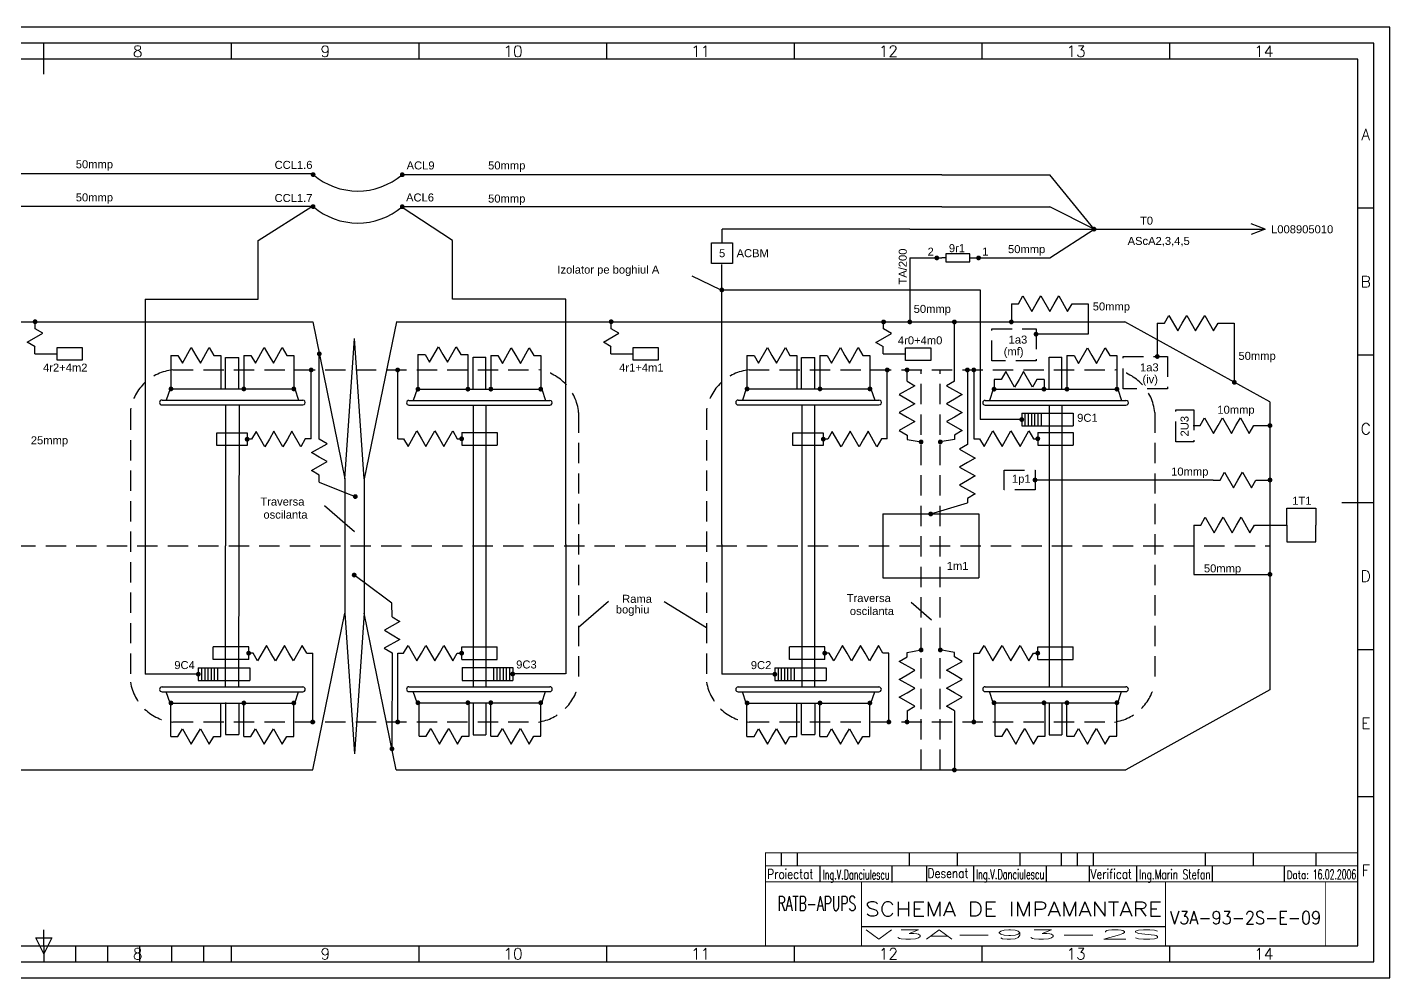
# Model space of a CAD drawing. Header units: millimetres. Extents: x 2491 to 3332, y 1731 to 2028.
# Drawn here: x 2906.6 to 3332.3, y 1730.8 to 2027.8 of the extents above; entities that cross this region are included whole.
import ezdxf
from ezdxf.enums import TextEntityAlignment as Align

# ---------------------------------------------------------------- set-up
doc = ezdxf.new("R2010")
doc.units = ezdxf.units.MM
doc.linetypes.add('DASHED2', pattern=[9.525, 6.35, -3.175])
doc.layers.add('INDICATOR', color=7, linetype='Continuous')
doc.styles.add('ISO', font='SIMPLEX.shx')
doc.styles.add('ROMANS', font='ROMANS.shx', dxfattribs={"width": 0.8})
doc.styles.get("Standard").update_dxf_attribs({"font": 'arial.ttf'})

# ---------------------------------------------------------------- blocks, each defined once
blk = doc.blocks.new('4a4')
at = {"color": 70}
for p, q in [((-420.52, 282.35), (-420.52, 292)), ((-361.88, 287), (-361.88, 292)), ((-303.24, 287), (-303.24, 292)), ((-244.6, 287), (-244.6, 292)), ((-185.96, 287), (-185.96, 292)), ((-127.32, 287), (-127.32, 292)), ((-68.68, 287), (-68.68, 292)), ((-5, 240.5), (-10, 240.5)), ((-5, 194.5), (-10, 194.5)), ((-15, 148.5), (-5, 148.5)), ((-5, 102.5), (-10, 102.5)), ((-5, 56.5), (-10, 56.5)), ((-420.5, 10), (-420.5, 15)), ((-420.5, 7.5), (-423, 12.5)), ((-423, 12.5), (-418, 12.5)), ((-418, 12.5), (-420.5, 7.5)), ((-420.5, 10), (-420.5, 5)), ((-410.5, 5), (-410.5, 10)), ((-400.5, 5), (-400.5, 10)), ((-390.5, 5), (-390.5, 10)), ((-380.5, 5), (-380.5, 10)), ((-370.5, 5), (-370.5, 10)), ((-361.88, 5), (-361.88, 10)), ((-361.88, 5), (-361.88, 10)), ((-303.24, 5), (-303.24, 10)), ((-244.6, 5), (-244.6, 10)), ((-185.96, 5), (-185.96, 10)), ((-127.32, 5), (-127.32, 10)), ((-68.68, 5), (-68.68, 10))]:
    blk.add_line(p, q, dxfattribs=at)
at = {"color": 240}
for points in [[(0, 0), (0, 297), (-841, 297), (-841, 0)], [(-5, 5), (-5, 292), (-836, 292), (-836, 5)]]:
    blk.add_lwpolyline(points, close=True, dxfattribs=at)
at = {"color": 70}
blk.add_lwpolyline([(-831, 287), (-831, 10), (-10, 10), (-10, 287)], close=True, dxfattribs=at)
at = {"color": 50, "style": 'ISO'}
for s, p in [('8', (-391.2, 289.48)), ('9', (-332.56, 289.48)), ('10', (-273.92, 289.48)), ('11', (-215.28, 289.48)), ('12', (-156.64, 289.48)), ('13', (-98, 289.48)), ('14', (-39.36, 289.48)), ('A', (-7.5, 263.5)), ('B', (-7.5, 217.5)), ('C', (-7.5, 171.5)), ('D', (-7.5, 125.5)), ('E', (-7.5, 79.5)), ('F', (-7.5, 33.5)), ('8', (-391.2, 7.48)), ('9', (-332.56, 7.48)), ('10', (-273.92, 7.48)), ('11', (-215.28, 7.48)), ('12', (-156.64, 7.48)), ('13', (-98, 7.48)), ('14', (-39.36, 7.48))]:
    blk.add_text(s, height=3.5, dxfattribs=at).set_placement(p, align=Align.MIDDLE)
blk = doc.blocks.new('indic-el')
at = {"layer": 'INDICATOR', "color": 1}
for p, q in [((-180, 25), (-180, 29)), ((-175, 25), (-175, 29)), ((-140, 25), (-140, 29)), ((-125, 25), (-125, 29)), ((-105.5, 25), (-105.5, 29)), ((-87.5, 25), (-87.5, 29)), ((-82.5, 25), (-82.5, 29)), ((-47.5, 25), (-47.5, 29)), ((-32.5, 25), (-32.5, 29)), ((-13, 25), (-13, 29)), ((-167.9, 20), (-167.9, 25)), ((-145.42, 19.8), (-145.42, 24.8)), ((-134.65, 20.08), (-134.65, 25.08)), ((-119.93, 20), (-119.93, 25)), ((-97.19, 20), (-97.19, 25)), ((-83.77, 20), (-83.77, 25)), ((-69.03, 20), (-69.03, 25)), ((-45.33, 20), (-45.33, 25)), ((-22.83, 20), (-22.83, 25)), ((-155, 6), (-60, 6))]:
    blk.add_line(p, q, dxfattribs=at)
at = {"layer": 'INDICATOR'}
blk.add_line((-92.5, 25), (-92.5, 29), dxfattribs=at)
at = {"layer": 'INDICATOR', "const_width": 0.3, "flags": 128}
for points in [[(0, 29), (-185, 29), (-185, 0)], [(0, 25), (-185, 25)], [(0, 20), (-185, 20)], [(-155, 0), (-155, 20)], [(-60, 0), (-60, 20)], [(-10, 0), (-10, 20)]]:
    blk.add_lwpolyline(points, dxfattribs=at)
at = {"layer": 'INDICATOR', "color": 1, "style": 'ROMANS', "width": 0.8}
for s, height, p in [('Proiectat', 3, (-184.48, 20.88)), ('Desenat', 3, (-134.37, 21.17)), ('Verificat', 3, (-83.49, 20.88)), ('Data:', 2.5, (-22.15, 20.88))]:
    blk.add_text(s, height=height, dxfattribs=at).set_placement(p)
at = {"layer": 'INDICATOR', "style": 'ROMANS', "width": 0.570908}
blk.add_text('RATB-APUPS', height=4.5, dxfattribs=at).set_placement((-181.28, 10.96), (-156.69, 10.96), align=Align.FIT)
at = {"layer": 'INDICATOR', "color": 1, "style": 'ROMANS'}
for tag, height, width, p, p2 in [('PROIECTAT', 3, 0.908325, (-167.12, 20.74), (-146.23, 20.74)), ('DESENAT', 3, 1.116423, (-119.25, 20.84), (-97.88, 20.84)), ('VERIFICAT', 3, 1.074468, (-68.34, 20.8), (-45.93, 20.8)), ('DATA', 3, 1.321041, (-14.04, 20.81), (-0.45, 20.81)), ('NUME_DESEN', 4.5, 2.080219, (-153.9, 9.22), (-61.18, 9.22)), ('NUMAR', 4, 2.383056, (-58.61, 6.76), (-11.4, 6.76)), ('ANS', 3, 11.421134, (-154.04, 2.01), (-61.04, 2.01))]:
    blk.add_attdef(tag, text='', height=height, dxfattribs=dict(at, width=width)).set_placement(p, p2, align=Align.FIT)

msp = doc.modelspace()

# ---------------------------------------------------------------- linework, layer by layer
at = {"color": 1}
for p, q in [((2995.6, 1982.07), (2839.61, 1982.11)), ((3192.29, 1981.77), (3023.72, 1981.77)), ((3192.29, 1981.77), (3226.04, 1981.77)), ((3239.87, 1964.77), (3226.04, 1981.77)), ((2995.88, 1971.84), (2839.89, 1971.87)), ((2978.71, 1961.22), (2995.48, 1971.81)), ((3039.44, 1961.22), (3023.35, 1971.77)), ((3192.29, 1971.77), (3023.72, 1971.77)), ((3192.29, 1971.77), (3226.04, 1971.77)), ((3239.87, 1964.77), (3226.04, 1971.77)), ((3182.29, 1964.77), (3123.65, 1964.77)), ((3123.65, 1960.48), (3123.65, 1964.77)), ((3182.29, 1964.77), (3192.29, 1964.77)), ((3192.29, 1964.77), (3293.34, 1964.77)), ((3226.04, 1955.77), (3239.87, 1964.77)), ((3293.34, 1964.77), (3288.97, 1966.41)), ((3293.34, 1964.77), (3288.97, 1963.13)), ((2978.71, 1942.92), (2978.71, 1961.22)), ((3039.44, 1942.92), (3039.44, 1961.22)), ((3182.29, 1955.77), (3182.29, 1935.77)), ((3182.29, 1955.77), (3192.29, 1955.77)), ((3193.54, 1955.77), (3192.29, 1955.77)), ((3201.04, 1955.77), (3226.04, 1955.77)), ((3123.2, 1945.77), (3114.28, 1950.02)), ((3123.58, 1866.2), (3123.58, 1953.72)), ((3123.58, 1945.77), (3204.29, 1945.77)), ((3204.29, 1945.77), (3204.29, 1905.27)), ((2943.44, 1942.92), (2943.44, 1865.77)), ((2943.44, 1942.92), (2978.71, 1942.92)), ((3074.79, 1942.92), (3039.44, 1942.92)), ((3074.79, 1866.27), (3074.79, 1942.92)), ((3214.03, 1941.47), (3214.03, 1935.77)), ((3214.03, 1941.47), (3216.23, 1941.47)), ((3216.23, 1941.47), (3217.65, 1943.9)), ((3217.65, 1943.9), (3220.41, 1939.04)), ((3220.41, 1939.04), (3221.83, 1941.47)), ((3221.83, 1941.47), (3223.25, 1943.9)), ((3223.25, 1943.9), (3226.01, 1939.04)), ((3226.01, 1939.04), (3227.43, 1941.47)), ((3227.43, 1941.47), (3228.85, 1943.9)), ((3228.85, 1943.9), (3231.61, 1939.04)), ((3231.61, 1939.04), (3233.03, 1941.47)), ((3233.03, 1941.47), (3238.07, 1941.47)), ((3238.07, 1941.47), (3238.06, 1931.94)), ((3261.83, 1935.4), (3263.25, 1937.83)), ((3263.25, 1937.83), (3266.01, 1932.97)), ((3267.43, 1935.4), (3268.85, 1937.83)), ((3268.85, 1937.83), (3271.61, 1932.97)), ((3273.03, 1935.4), (3274.45, 1937.83)), ((3274.45, 1937.83), (3277.21, 1932.97)), ((2839.9, 1935.77), (2995.75, 1935.77)), ((2909, 1933.64), (2909, 1935.84)), ((2911.44, 1932.22), (2909, 1933.64)), ((2995.75, 1935.77), (3005.83, 1886.77)), ((3021.9, 1935.77), (3011.83, 1886.77)), ((3021.79, 1935.77), (3249.52, 1935.77)), ((3089, 1933.64), (3089, 1935.84)), ((3091.44, 1932.22), (3089, 1933.64)), ((3174.11, 1933.57), (3174.11, 1935.77)), ((3176.55, 1932.15), (3174.11, 1933.57)), ((3196.22, 1917.24), (3196.22, 1935.77)), ((3294.83, 1910.77), (3249.52, 1935.77)), ((3259.63, 1935.4), (3259.6, 1924.85)), ((3259.63, 1935.4), (3261.83, 1935.4)), ((3266.01, 1932.97), (3267.43, 1935.4)), ((3271.61, 1932.97), (3273.03, 1935.4)), ((3277.21, 1932.97), (3278.63, 1935.4)), ((3278.63, 1935.4), (3283.67, 1935.4)), ((3283.67, 1935.4), (3283.69, 1916.91)), ((2906.57, 1929.46), (2911.44, 1932.22)), ((2909, 1928.04), (2906.57, 1929.46)), ((3005.83, 1886.77), (3008.83, 1930.55)), ((3011.83, 1886.77), (3008.83, 1930.55)), ((3086.57, 1929.46), (3091.44, 1932.22)), ((3089, 1928.04), (3086.57, 1929.46)), ((3171.68, 1929.39), (3176.55, 1932.15)), ((3174.11, 1927.97), (3171.68, 1929.39)), ((3238.06, 1931.94), (3221.73, 1931.94)), ((2908.88, 1925.84), (2908.88, 1928.04)), ((2908.88, 1925.84), (2915.88, 1925.84)), ((2951.43, 1925.3), (2951.43, 1914.84)), ((2951.43, 1925.3), (2953.63, 1925.3)), ((2953.63, 1925.3), (2955.05, 1922.87)), ((2955.05, 1922.87), (2957.81, 1927.73)), ((2957.81, 1927.73), (2959.23, 1925.3)), ((2959.23, 1925.3), (2960.65, 1922.87)), ((2960.65, 1922.87), (2963.41, 1927.73)), ((2963.41, 1927.73), (2964.83, 1925.3)), ((2964.83, 1925.3), (2967.03, 1925.3)), ((2967.03, 1925.3), (2967.03, 1914.84)), ((2968.5, 1914.7), (2968.49, 1924.7)), ((2968.49, 1924.7), (2972.62, 1924.7)), ((2972.64, 1914.84), (2972.62, 1924.7)), ((2974.23, 1925.3), (2974.23, 1914.84)), ((2974.23, 1925.3), (2976.43, 1925.3)), ((2976.43, 1925.3), (2977.85, 1922.87)), ((2977.85, 1922.87), (2980.61, 1927.73)), ((2980.61, 1927.73), (2982.03, 1925.3)), ((2982.03, 1925.3), (2983.45, 1922.87)), ((2983.45, 1922.87), (2986.21, 1927.73)), ((2986.21, 1927.73), (2987.63, 1925.3)), ((2987.63, 1925.3), (2989.83, 1925.3)), ((2989.83, 1925.3), (2989.83, 1914.84)), ((2997.8, 1899.13), (2997.8, 1925.8)), ((3028.63, 1925.6), (3028.63, 1915.14)), ((3028.63, 1925.6), (3030.83, 1925.6)), ((3030.83, 1925.6), (3032.25, 1923.17)), ((3032.25, 1923.17), (3035.01, 1928.04)), ((3035.01, 1928.04), (3036.43, 1925.6)), ((3036.43, 1925.6), (3037.85, 1923.17)), ((3037.85, 1923.17), (3040.61, 1928.04)), ((3040.61, 1928.04), (3042.03, 1925.6)), ((3042.03, 1925.6), (3044.23, 1925.6)), ((3044.23, 1925.6), (3044.23, 1915.14)), ((3045.83, 1914.77), (3045.83, 1924.77)), ((3045.83, 1924.77), (3049.83, 1924.77)), ((3049.83, 1914.77), (3049.83, 1924.77)), ((3051.4, 1925.23), (3051.4, 1914.77)), ((3051.4, 1925.23), (3053.6, 1925.23)), ((3053.6, 1925.23), (3055.02, 1922.8)), ((3055.02, 1922.8), (3057.78, 1927.66)), ((3057.78, 1927.66), (3059.2, 1925.23)), ((3059.2, 1925.23), (3060.62, 1922.8)), ((3060.62, 1922.8), (3063.38, 1927.66)), ((3063.38, 1927.66), (3064.8, 1925.23)), ((3064.8, 1925.23), (3067, 1925.23)), ((3067, 1925.23), (3067, 1914.77)), ((3088.88, 1925.84), (3088.88, 1928.04)), ((3088.88, 1925.84), (3095.88, 1925.84)), ((3131.43, 1925.3), (3131.43, 1914.84)), ((3131.43, 1925.3), (3133.63, 1925.3)), ((3133.63, 1925.3), (3135.05, 1922.87)), ((3135.05, 1922.87), (3137.81, 1927.73)), ((3137.81, 1927.73), (3139.23, 1925.3)), ((3139.23, 1925.3), (3140.65, 1922.87)), ((3140.65, 1922.87), (3143.41, 1927.73)), ((3143.41, 1927.73), (3144.83, 1925.3)), ((3144.83, 1925.3), (3147.03, 1925.3)), ((3147.03, 1925.3), (3147.03, 1914.84)), ((3148.5, 1914.7), (3148.49, 1924.7)), ((3148.49, 1924.7), (3152.62, 1924.7)), ((3152.64, 1914.84), (3152.62, 1924.7)), ((3154.23, 1925.3), (3154.23, 1914.84)), ((3154.23, 1925.3), (3156.43, 1925.3)), ((3156.43, 1925.3), (3157.85, 1922.87)), ((3157.85, 1922.87), (3160.61, 1927.73)), ((3160.61, 1927.73), (3162.03, 1925.3)), ((3162.03, 1925.3), (3163.45, 1922.87)), ((3163.45, 1922.87), (3166.21, 1927.73)), ((3166.21, 1927.73), (3167.63, 1925.3)), ((3167.63, 1925.3), (3169.83, 1925.3)), ((3169.83, 1925.3), (3169.83, 1914.84)), ((3173.99, 1925.77), (3173.99, 1927.97)), ((3173.99, 1925.77), (3180.99, 1925.77)), ((3225.83, 1914.77), (3225.83, 1924.77)), ((3225.83, 1924.77), (3229.83, 1924.77)), ((3229.83, 1914.77), (3229.83, 1924.77)), ((3231.4, 1925.23), (3231.4, 1914.77)), ((3231.4, 1925.23), (3233.6, 1925.23)), ((3233.6, 1925.23), (3235.02, 1922.8)), ((3235.02, 1922.8), (3237.78, 1927.66)), ((3237.78, 1927.66), (3239.2, 1925.23)), ((3239.2, 1925.23), (3240.62, 1922.8)), ((3240.62, 1922.8), (3243.38, 1927.66)), ((3243.38, 1927.66), (3244.8, 1925.23)), ((3244.8, 1925.23), (3247, 1925.23)), ((3247, 1925.23), (3247, 1914.77)), ((2995.26, 1899.21), (2995.26, 1920.77)), ((3022.29, 1899.27), (3022.29, 1920.77)), ((3175.26, 1899.21), (3175.26, 1920.77)), ((3181.43, 1917.24), (3181.43, 1920.77)), ((3200.29, 1920.77), (3200.29, 1899.27)), ((3202.29, 1920.77), (3202.29, 1899.27)), ((3212.25, 1920.25), (3210.83, 1917.82)), ((3215.01, 1915.38), (3212.25, 1920.25)), ((3217.85, 1920.25), (3216.43, 1917.82)), ((3220.61, 1915.38), (3217.85, 1920.25)), ((3183.86, 1915.82), (3178.99, 1913.06)), ((3181.43, 1917.24), (3183.86, 1915.82)), ((3196.22, 1917.24), (3193.79, 1915.82)), ((3193.79, 1915.82), (3198.66, 1913.06)), ((3210.83, 1917.82), (3208.63, 1917.82)), ((3208.63, 1917.82), (3208.63, 1914.77)), ((3216.43, 1917.82), (3215.01, 1915.38)), ((3222.03, 1917.82), (3220.61, 1915.38)), ((3224.23, 1917.82), (3222.03, 1917.82)), ((3224.23, 1917.82), (3224.23, 1914.77)), ((2951.16, 1914.84), (2950, 1911.34)), ((2951.16, 1914.84), (2990.16, 1914.84)), ((2990.16, 1914.84), (2991.33, 1911.34)), ((3028.33, 1914.77), (3027.16, 1911.27)), ((3028.33, 1914.77), (3067.33, 1914.77)), ((3067.33, 1914.77), (3068.49, 1911.27)), ((3131.16, 1914.84), (3130, 1911.34)), ((3131.16, 1914.84), (3170.16, 1914.84)), ((3170.16, 1914.84), (3171.33, 1911.34)), ((3178.99, 1913.06), (3181.43, 1911.64)), ((3181.43, 1911.64), (3183.86, 1910.22)), ((3196.22, 1911.64), (3193.79, 1910.22)), ((3198.66, 1913.06), (3196.22, 1911.64)), ((3208.33, 1914.77), (3207.16, 1911.27)), ((3208.33, 1914.77), (3247.33, 1914.77)), ((3247.33, 1914.77), (3248.49, 1911.27)), ((2948.66, 1911.34), (2992.66, 1911.34)), ((2948.66, 1909.84), (2992.66, 1909.84)), ((2968.52, 1909.83), (2968.45, 1865.77)), ((2972.73, 1909.84), (2972.57, 1821.7)), ((3025.83, 1911.27), (3069.83, 1911.27)), ((3025.83, 1909.77), (3069.83, 1909.77)), ((3045.83, 1909.77), (3045.83, 1821.77)), ((3049.83, 1909.77), (3049.83, 1821.77)), ((3128.66, 1911.34), (3172.66, 1911.34)), ((3128.66, 1909.84), (3172.66, 1909.84)), ((3148.66, 1821.7), (3148.66, 1909.84)), ((3152.66, 1821.7), (3152.66, 1909.84)), ((3183.86, 1910.22), (3178.99, 1907.46)), ((3178.99, 1907.46), (3181.43, 1906.04)), ((3193.79, 1910.22), (3198.66, 1907.46)), ((3198.66, 1907.46), (3196.22, 1906.04)), ((3205.83, 1911.27), (3249.83, 1911.27)), ((3205.83, 1909.77), (3249.83, 1909.77)), ((3217.29, 1907.27), (3233.36, 1907.27)), ((3217.29, 1907.27), (3217.29, 1903.27)), ((3218.29, 1907.27), (3218.29, 1903.27)), ((3219.29, 1907.27), (3219.29, 1903.27)), ((3220.29, 1907.27), (3220.29, 1903.27)), ((3221.29, 1907.27), (3221.29, 1903.27)), ((3222.29, 1907.27), (3222.29, 1903.27)), ((3223.29, 1907.27), (3223.29, 1903.27)), ((3225.83, 1909.77), (3225.83, 1821.77)), ((3229.83, 1909.77), (3229.83, 1821.77)), ((3233.36, 1907.27), (3233.36, 1903.27)), ((3294.83, 1910.77), (3294.83, 1820.77)), ((3183.86, 1904.62), (3178.99, 1901.86)), ((3181.43, 1906.04), (3183.86, 1904.62)), ((3196.22, 1906.04), (3193.79, 1904.62)), ((3193.79, 1904.62), (3198.66, 1901.86)), ((3217.29, 1905.27), (3204.29, 1905.27)), ((3217.29, 1903.27), (3233.36, 1903.27)), ((3270.79, 1903.38), (3272.99, 1903.38)), ((3272.99, 1903.38), (3274.41, 1905.81)), ((3274.41, 1905.81), (3277.17, 1900.94)), ((3277.17, 1900.94), (3278.59, 1903.38)), ((3278.59, 1903.38), (3280.01, 1905.81)), ((3280.01, 1905.81), (3282.77, 1900.94)), ((3282.77, 1900.94), (3284.19, 1903.38)), ((3284.19, 1903.38), (3285.61, 1905.81)), ((3285.61, 1905.81), (3288.37, 1900.94)), ((3288.37, 1900.94), (3289.79, 1903.38)), ((3289.79, 1903.38), (3294.83, 1903.38)), ((2965.79, 1901.13), (2975.25, 1901.12)), ((2965.79, 1897.12), (2965.79, 1901.13)), ((2975.25, 1901.12), (2975.27, 1897.12)), ((2976.64, 1899.13), (2975.26, 1899.12)), ((2978.05, 1901.57), (2976.64, 1899.13)), ((2980.83, 1896.72), (2978.05, 1901.57)), ((2982.24, 1899.15), (2980.83, 1896.72)), ((2983.65, 1901.6), (2982.24, 1899.15)), ((2986.43, 1896.74), (2983.65, 1901.6)), ((2987.84, 1899.18), (2986.43, 1896.74)), ((2989.25, 1901.62), (2987.84, 1899.18)), ((2992.03, 1896.77), (2989.25, 1901.62)), ((2993.44, 1899.2), (2992.03, 1896.77)), ((2995.26, 1899.21), (2993.44, 1899.2)), ((3000.24, 1897.71), (2997.8, 1899.13)), ((3022.29, 1899.27), (3024.11, 1899.27)), ((3024.11, 1899.27), (3025.53, 1896.84)), ((3025.53, 1896.84), (3028.29, 1901.7)), ((3028.29, 1901.7), (3029.71, 1899.27)), ((3029.71, 1899.27), (3031.13, 1896.84)), ((3031.13, 1896.84), (3033.89, 1901.7)), ((3033.89, 1901.7), (3035.31, 1899.27)), ((3035.31, 1899.27), (3036.73, 1896.84)), ((3036.73, 1896.84), (3039.49, 1901.7)), ((3039.49, 1901.7), (3040.91, 1899.27)), ((3040.91, 1899.27), (3042.29, 1899.27)), ((3042.29, 1901.27), (3053.36, 1901.27)), ((3042.29, 1901.27), (3042.29, 1897.27)), ((3053.36, 1901.27), (3053.36, 1897.27)), ((3145.79, 1901.13), (3155.25, 1901.12)), ((3145.79, 1897.12), (3145.79, 1901.13)), ((3155.25, 1901.12), (3155.27, 1897.12)), ((3156.64, 1899.13), (3155.26, 1899.12)), ((3158.05, 1901.57), (3156.64, 1899.13)), ((3160.83, 1896.72), (3158.05, 1901.57)), ((3162.24, 1899.15), (3160.83, 1896.72)), ((3163.65, 1901.6), (3162.24, 1899.15)), ((3166.43, 1896.74), (3163.65, 1901.6)), ((3167.84, 1899.18), (3166.43, 1896.74)), ((3169.25, 1901.62), (3167.84, 1899.18)), ((3172.03, 1896.77), (3169.25, 1901.62)), ((3173.44, 1899.2), (3172.03, 1896.77)), ((3175.26, 1899.21), (3173.44, 1899.2)), ((3178.99, 1901.86), (3181.43, 1900.44)), ((3181.43, 1900.44), (3181.43, 1899.07)), ((3181.43, 1899.07), (3185.83, 1898.27)), ((3196.22, 1899.07), (3191.83, 1898.27)), ((3198.66, 1901.86), (3196.22, 1900.44)), ((3196.22, 1900.44), (3196.22, 1899.07)), ((3200.3, 1899.25), (3200.3, 1897.43)), ((3202.29, 1899.27), (3204.11, 1899.27)), ((3204.11, 1899.27), (3205.53, 1896.84)), ((3205.53, 1896.84), (3208.29, 1901.7)), ((3208.29, 1901.7), (3209.71, 1899.27)), ((3209.71, 1899.27), (3211.13, 1896.84)), ((3211.13, 1896.84), (3213.89, 1901.7)), ((3213.89, 1901.7), (3215.31, 1899.27)), ((3215.31, 1899.27), (3216.73, 1896.84)), ((3216.73, 1896.84), (3219.49, 1901.7)), ((3219.49, 1901.7), (3220.91, 1899.27)), ((3220.91, 1899.27), (3222.29, 1899.27)), ((3222.29, 1901.27), (3233.36, 1901.27)), ((3222.29, 1901.27), (3222.29, 1897.27)), ((3233.36, 1901.27), (3233.36, 1897.27)), ((2975.27, 1897.12), (2965.79, 1897.12)), ((2995.37, 1894.95), (3000.24, 1897.71)), ((2997.8, 1893.53), (2995.37, 1894.95)), ((3042.29, 1897.27), (3053.36, 1897.27)), ((3155.27, 1897.12), (3145.79, 1897.12)), ((3200.3, 1897.43), (3197.87, 1896.01)), ((3197.87, 1896.01), (3202.74, 1893.25)), ((3222.29, 1897.27), (3233.36, 1897.27)), ((2995.37, 1889.35), (3000.24, 1892.11)), ((3000.24, 1892.11), (2997.8, 1893.53)), ((3200.3, 1891.83), (3197.87, 1890.41)), ((3197.87, 1890.41), (3202.74, 1887.65)), ((3202.74, 1893.25), (3200.3, 1891.83)), ((2997.8, 1887.93), (2995.37, 1889.35)), ((2997.8, 1885.73), (2997.8, 1887.93)), ((3005.83, 1886.77), (3005.83, 1844.77)), ((3011.83, 1886.77), (3011.83, 1844.77)), ((3200.3, 1886.23), (3197.87, 1884.81)), ((3202.74, 1887.65), (3200.3, 1886.23)), ((3244.22, 1886.38), (3221.42, 1886.38)), ((3277.03, 1886.38), (3244.22, 1886.38)), ((3277.03, 1886.38), (3279.23, 1886.38)), ((3279.23, 1886.38), (3280.65, 1888.81)), ((3280.65, 1888.81), (3283.41, 1883.94)), ((3283.41, 1883.94), (3284.83, 1886.38)), ((3284.83, 1886.38), (3286.25, 1888.81)), ((3286.25, 1888.81), (3289.01, 1883.94)), ((3289.01, 1883.94), (3290.43, 1886.38)), ((3290.43, 1886.38), (3292.63, 1886.38)), ((3292.63, 1886.38), (3294.83, 1886.38)), ((2997.8, 1885.73), (3005.83, 1882.5)), ((3005.83, 1882.5), (3009.06, 1881.2)), ((3197.87, 1884.81), (3202.74, 1882.05)), ((3202.74, 1882.05), (3200.3, 1880.63)), ((2999.47, 1878.39), (3005.83, 1872.84)), ((3188.83, 1875.77), (3200.3, 1879.25)), ((3200.3, 1880.63), (3200.3, 1879.25)), ((3300.07, 1877.57), (3309.19, 1877.57)), ((3300.07, 1872.31), (3300.07, 1877.57)), ((3309.19, 1877.57), (3309.19, 1872.31)), ((3173.83, 1875.77), (3173.83, 1855.77)), ((3173.83, 1875.77), (3203.83, 1875.77)), ((3203.83, 1875.77), (3203.83, 1855.77)), ((3273.19, 1872.31), (3274.61, 1874.74)), ((3274.61, 1874.74), (3277.37, 1869.88)), ((3278.79, 1872.31), (3280.21, 1874.74)), ((3280.21, 1874.74), (3282.97, 1869.88)), ((3284.39, 1872.31), (3285.81, 1874.74)), ((3285.81, 1874.74), (3288.57, 1869.88)), ((3005.83, 1872.84), (3008.77, 1870.26)), ((3270.99, 1872.31), (3270.99, 1856.9)), ((3270.99, 1872.31), (3273.19, 1872.31)), ((3277.37, 1869.88), (3278.79, 1872.31)), ((3282.97, 1869.88), (3284.39, 1872.31)), ((3288.57, 1869.88), (3289.99, 1872.31)), ((3289.99, 1872.31), (3300.07, 1872.31)), ((3290.94, 1872.31), (3290.94, 1872.31)), ((3300.07, 1872.31), (3300.07, 1867.06)), ((3309.19, 1867.06), (3309.19, 1872.31)), ((2943.44, 1866.21), (2943.44, 1825.71)), ((2968.52, 1821.71), (2968.45, 1865.77)), ((3074.79, 1866.27), (3074.79, 1825.77)), ((3123.58, 1866.2), (3123.58, 1825.7)), ((3300.07, 1867.06), (3309.19, 1867.06)), ((3011.83, 1854.32), (3008.71, 1856.66)), ((3270.99, 1856.9), (3294.83, 1856.9)), ((3020.43, 1847.86), (3011.83, 1854.32)), ((3173.83, 1855.77), (3203.83, 1855.77)), ((3020.57, 1843.59), (3020.43, 1847.86)), ((3088.15, 1848.41), (3078.83, 1840.32)), ((3105.57, 1848.41), (3118.83, 1840.32)), ((3182.69, 1848.25), (3189.04, 1842.7)), ((2995.8, 1795.77), (3005.83, 1844.77)), ((3005.83, 1844.77), (3008.83, 1800.77)), ((3011.83, 1844.77), (3008.83, 1800.77)), ((3021.85, 1795.77), (3011.83, 1844.77)), ((3020.57, 1843.59), (3023, 1842.17)), ((3023, 1842.17), (3018.13, 1839.41)), ((3018.13, 1839.41), (3020.56, 1837.99)), ((3022.99, 1836.57), (3018.12, 1833.81)), ((3020.56, 1837.99), (3022.99, 1836.57)), ((2975.74, 1834.27), (2964.66, 1834.27)), ((2964.66, 1830.27), (2964.66, 1834.27)), ((2975.74, 1830.27), (2975.74, 1834.27)), ((2977.11, 1832.27), (2975.74, 1832.27)), ((2978.53, 1829.83), (2977.11, 1832.27)), ((2981.29, 1834.7), (2978.53, 1829.83)), ((2982.71, 1832.27), (2981.29, 1834.7)), ((2984.13, 1829.83), (2982.71, 1832.27)), ((2986.89, 1834.7), (2984.13, 1829.83)), ((2988.31, 1832.27), (2986.89, 1834.7)), ((2989.73, 1829.83), (2988.31, 1832.27)), ((2992.49, 1834.7), (2989.73, 1829.83)), ((2993.91, 1832.27), (2992.49, 1834.7)), ((2993.91, 1832.27), (2995.74, 1832.27)), ((2995.74, 1810.77), (2995.74, 1832.27)), ((3018.12, 1833.81), (3020.55, 1832.39)), ((3020.55, 1832.39), (3020.5, 1802.36)), ((3022.29, 1810.77), (3022.29, 1832.27)), ((3022.29, 1832.27), (3024.11, 1832.27)), ((3024.11, 1832.27), (3025.53, 1834.7)), ((3025.53, 1834.7), (3028.29, 1829.83)), ((3028.29, 1829.83), (3029.71, 1832.27)), ((3029.71, 1832.27), (3031.13, 1834.7)), ((3031.13, 1834.7), (3033.89, 1829.83)), ((3033.89, 1829.83), (3035.31, 1832.27)), ((3035.31, 1832.27), (3036.73, 1834.7)), ((3036.73, 1834.7), (3039.49, 1829.83)), ((3039.49, 1829.83), (3040.91, 1832.27)), ((3040.91, 1832.27), (3042.29, 1832.27)), ((3042.29, 1834.27), (3053.36, 1834.27)), ((3042.29, 1830.27), (3042.29, 1834.27)), ((3053.36, 1830.27), (3053.36, 1834.27)), ((3155.74, 1834.27), (3144.66, 1834.27)), ((3144.66, 1830.27), (3144.66, 1834.27)), ((3155.74, 1830.27), (3155.74, 1834.27)), ((3157.11, 1832.27), (3155.74, 1832.27)), ((3158.53, 1829.83), (3157.11, 1832.27)), ((3161.29, 1834.7), (3158.53, 1829.83)), ((3162.71, 1832.27), (3161.29, 1834.7)), ((3164.13, 1829.83), (3162.71, 1832.27)), ((3166.89, 1834.7), (3164.13, 1829.83)), ((3168.31, 1832.27), (3166.89, 1834.7)), ((3169.73, 1829.83), (3168.31, 1832.27)), ((3172.49, 1834.7), (3169.73, 1829.83)), ((3173.91, 1832.27), (3172.49, 1834.7)), ((3175.74, 1832.27), (3173.91, 1832.27)), ((3175.74, 1810.77), (3175.74, 1832.27)), ((3178.99, 1829.68), (3181.43, 1831.09)), ((3181.43, 1832.47), (3185.83, 1833.27)), ((3181.43, 1831.09), (3181.43, 1832.47)), ((3196.22, 1832.47), (3191.83, 1833.27)), ((3196.22, 1831.09), (3196.22, 1832.47)), ((3198.66, 1829.68), (3196.22, 1831.09)), ((3202.29, 1810.77), (3202.29, 1832.27)), ((3202.29, 1832.27), (3204.11, 1832.27)), ((3204.11, 1832.27), (3205.53, 1834.7)), ((3205.53, 1834.7), (3208.29, 1829.83)), ((3208.29, 1829.83), (3209.71, 1832.27)), ((3209.71, 1832.27), (3211.13, 1834.7)), ((3211.13, 1834.7), (3213.89, 1829.83)), ((3213.89, 1829.83), (3215.31, 1832.27)), ((3215.31, 1832.27), (3216.73, 1834.7)), ((3216.73, 1834.7), (3219.49, 1829.83)), ((3219.49, 1829.83), (3220.91, 1832.27)), ((3220.91, 1832.27), (3222.29, 1832.27)), ((3222.29, 1834.27), (3233.36, 1834.27)), ((3222.29, 1830.27), (3222.29, 1834.27)), ((3233.36, 1830.27), (3233.36, 1834.27)), ((2959.99, 1827.71), (2976.06, 1827.71)), ((2959.99, 1827.71), (2959.99, 1823.71)), ((2960.99, 1827.71), (2960.99, 1823.71)), ((2961.99, 1827.71), (2961.99, 1823.71)), ((2962.99, 1827.71), (2962.99, 1823.71)), ((2963.99, 1827.71), (2963.99, 1823.71)), ((2975.74, 1830.27), (2964.66, 1830.27)), ((2964.99, 1827.71), (2964.99, 1823.71)), ((2965.99, 1827.71), (2965.99, 1823.71)), ((2976.06, 1827.71), (2976.06, 1823.71)), ((3042.29, 1830.27), (3053.36, 1830.27)), ((3042.45, 1827.79), (3042.44, 1823.77)), ((3042.45, 1827.77), (3058.23, 1827.77)), ((3052.23, 1827.77), (3052.23, 1823.77)), ((3053.23, 1827.77), (3053.23, 1823.77)), ((3054.23, 1827.77), (3054.23, 1823.77)), ((3055.23, 1827.77), (3055.23, 1823.77)), ((3056.23, 1827.77), (3056.23, 1823.77)), ((3057.23, 1827.77), (3057.23, 1823.77)), ((3058.23, 1827.77), (3058.23, 1823.77)), ((3140.13, 1827.7), (3156.2, 1827.7)), ((3140.13, 1827.7), (3140.13, 1823.7)), ((3141.13, 1827.7), (3141.13, 1823.7)), ((3142.13, 1827.7), (3142.13, 1823.7)), ((3143.13, 1827.7), (3143.13, 1823.7)), ((3144.13, 1827.7), (3144.13, 1823.7)), ((3155.74, 1830.27), (3144.66, 1830.27)), ((3145.13, 1827.7), (3145.13, 1823.7)), ((3146.13, 1827.7), (3146.13, 1823.7)), ((3156.2, 1827.7), (3156.2, 1823.7)), ((3183.86, 1826.92), (3178.99, 1829.68)), ((3181.43, 1825.49), (3183.86, 1826.92)), ((3193.79, 1826.92), (3198.66, 1829.68)), ((3196.22, 1825.49), (3193.79, 1826.92)), ((3222.29, 1830.27), (3233.36, 1830.27)), ((2959.99, 1825.71), (2943.44, 1825.71)), ((2959.99, 1823.71), (2976.06, 1823.71)), ((3042.44, 1823.77), (3058.23, 1823.77)), ((3074.77, 1825.77), (3058.23, 1825.77)), ((3140.13, 1825.7), (3123.58, 1825.7)), ((3140.13, 1823.7), (3156.2, 1823.7)), ((3178.99, 1824.08), (3181.43, 1825.49)), ((3183.86, 1821.32), (3178.99, 1824.08)), ((3193.79, 1821.32), (3198.66, 1824.08)), ((3198.66, 1824.08), (3196.22, 1825.49)), ((2948.66, 1821.7), (2992.66, 1821.7)), ((2948.66, 1820.2), (2992.66, 1820.2)), ((2951.16, 1816.7), (2950, 1820.2)), ((2990.16, 1816.7), (2991.33, 1820.2)), ((3025.83, 1821.77), (3069.83, 1821.77)), ((3025.83, 1820.27), (3069.83, 1820.27)), ((3028.33, 1816.77), (3027.16, 1820.27)), ((3045.83, 1820.27), (3049.83, 1820.27)), ((3067.33, 1816.77), (3068.49, 1820.27)), ((3128.66, 1821.7), (3172.66, 1821.7)), ((3128.66, 1820.2), (3172.66, 1820.2)), ((3131.16, 1816.7), (3130, 1820.2)), ((3170.16, 1816.7), (3171.33, 1820.2)), ((3178.99, 1818.48), (3181.43, 1819.89)), ((3183.86, 1815.72), (3178.99, 1818.48)), ((3181.43, 1819.89), (3183.86, 1821.32)), ((3196.22, 1819.89), (3193.79, 1821.32)), ((3193.79, 1815.72), (3198.66, 1818.48)), ((3198.66, 1818.48), (3196.22, 1819.89)), ((3205.83, 1821.77), (3249.83, 1821.77)), ((3205.83, 1820.27), (3249.83, 1820.27)), ((3208.33, 1816.77), (3207.16, 1820.27)), ((3225.83, 1820.27), (3229.83, 1820.27)), ((3247.33, 1816.77), (3248.49, 1820.27)), ((3294.83, 1820.77), (3249.83, 1795.77)), ((2951.16, 1816.7), (2990.16, 1816.7)), ((2951.43, 1806.24), (2951.43, 1816.7)), ((2967.03, 1806.24), (2967.03, 1816.7)), ((2968.5, 1816.84), (2968.49, 1806.84)), ((2972.64, 1816.7), (2972.62, 1806.84)), ((2974.23, 1806.24), (2974.23, 1816.7)), ((2989.83, 1806.24), (2989.83, 1816.7)), ((3028.33, 1816.77), (3067.33, 1816.77)), ((3029, 1806.31), (3029, 1816.77)), ((3044.6, 1806.31), (3044.6, 1816.77)), ((3045.83, 1816.77), (3045.83, 1806.77)), ((3049.83, 1816.77), (3049.83, 1806.77)), ((3051.4, 1806.31), (3051.4, 1816.77)), ((3067, 1806.31), (3067, 1816.77)), ((3131.16, 1816.7), (3170.16, 1816.7)), ((3131.43, 1806.24), (3131.43, 1816.7)), ((3147.03, 1806.24), (3147.03, 1816.7)), ((3148.49, 1806.84), (3148.49, 1816.7)), ((3152.64, 1816.7), (3152.62, 1806.84)), ((3154.23, 1806.24), (3154.23, 1816.7)), ((3169.83, 1806.24), (3169.83, 1816.7)), ((3181.43, 1814.29), (3183.86, 1815.72)), ((3181.43, 1814.29), (3181.43, 1810.77)), ((3196.22, 1814.29), (3193.79, 1815.72)), ((3196.22, 1814.29), (3196.22, 1795.77)), ((3208.33, 1816.77), (3247.33, 1816.77)), ((3209, 1806.31), (3209, 1816.77)), ((3224.6, 1806.31), (3224.6, 1816.77)), ((3225.83, 1816.77), (3225.83, 1806.77)), ((3229.83, 1816.77), (3229.83, 1806.77)), ((3231.4, 1806.31), (3231.4, 1816.77)), ((3247, 1806.31), (3247, 1816.77)), ((2951.43, 1806.24), (2953.63, 1806.24)), ((2953.63, 1806.24), (2955.05, 1808.67)), ((2955.05, 1808.67), (2957.81, 1803.8)), ((2957.81, 1803.8), (2959.23, 1806.24)), ((2959.23, 1806.24), (2960.65, 1808.67)), ((2960.65, 1808.67), (2963.41, 1803.8)), ((2963.41, 1803.8), (2964.83, 1806.24)), ((2964.83, 1806.24), (2967.03, 1806.24)), ((2968.49, 1806.84), (2972.62, 1806.84)), ((2974.23, 1806.24), (2976.43, 1806.24)), ((2976.43, 1806.24), (2977.85, 1808.67)), ((2977.85, 1808.67), (2980.61, 1803.8)), ((2980.61, 1803.8), (2982.03, 1806.24)), ((2982.03, 1806.24), (2983.45, 1808.67)), ((2983.45, 1808.67), (2986.21, 1803.8)), ((2986.21, 1803.8), (2987.63, 1806.24)), ((2987.63, 1806.24), (2989.83, 1806.24)), ((3029, 1806.31), (3031.2, 1806.31)), ((3031.2, 1806.31), (3032.63, 1808.74)), ((3032.63, 1808.74), (3035.39, 1803.87)), ((3035.39, 1803.87), (3036.8, 1806.31)), ((3036.8, 1806.31), (3038.23, 1808.74)), ((3038.23, 1808.74), (3040.99, 1803.87)), ((3040.99, 1803.87), (3042.4, 1806.31)), ((3042.4, 1806.31), (3044.6, 1806.31)), ((3045.83, 1806.77), (3049.83, 1806.77)), ((3051.4, 1806.31), (3053.6, 1806.31)), ((3053.6, 1806.31), (3055.02, 1808.74)), ((3055.02, 1808.74), (3057.78, 1803.87)), ((3057.78, 1803.87), (3059.2, 1806.31)), ((3059.2, 1806.31), (3060.62, 1808.74)), ((3060.62, 1808.74), (3063.38, 1803.87)), ((3063.38, 1803.87), (3064.8, 1806.31)), ((3064.8, 1806.31), (3067, 1806.31)), ((3131.43, 1806.24), (3133.63, 1806.24)), ((3133.63, 1806.24), (3135.05, 1808.67)), ((3135.05, 1808.67), (3137.81, 1803.8)), ((3137.81, 1803.8), (3139.23, 1806.24)), ((3139.23, 1806.24), (3140.65, 1808.67)), ((3140.65, 1808.67), (3143.41, 1803.8)), ((3143.41, 1803.8), (3144.83, 1806.24)), ((3144.83, 1806.24), (3147.03, 1806.24)), ((3148.49, 1806.84), (3152.62, 1806.84)), ((3154.23, 1806.24), (3156.43, 1806.24)), ((3156.43, 1806.24), (3157.85, 1808.67)), ((3157.85, 1808.67), (3160.61, 1803.8)), ((3160.61, 1803.8), (3162.03, 1806.24)), ((3162.03, 1806.24), (3163.45, 1808.67)), ((3163.45, 1808.67), (3166.21, 1803.8)), ((3166.21, 1803.8), (3167.63, 1806.24)), ((3167.63, 1806.24), (3169.83, 1806.24)), ((3209, 1806.31), (3211.2, 1806.31)), ((3211.2, 1806.31), (3212.63, 1808.74)), ((3212.63, 1808.74), (3215.39, 1803.87)), ((3215.39, 1803.87), (3216.8, 1806.31)), ((3216.8, 1806.31), (3218.23, 1808.74)), ((3218.23, 1808.74), (3220.99, 1803.87)), ((3220.99, 1803.87), (3222.4, 1806.31)), ((3222.4, 1806.31), (3224.6, 1806.31)), ((3225.83, 1806.77), (3229.83, 1806.77)), ((3231.4, 1806.31), (3233.6, 1806.31)), ((3233.6, 1806.31), (3235.02, 1808.74)), ((3235.02, 1808.74), (3237.78, 1803.87)), ((3237.78, 1803.87), (3239.2, 1806.31)), ((3239.2, 1806.31), (3240.62, 1808.74)), ((3240.62, 1808.74), (3243.38, 1803.87)), ((3243.38, 1803.87), (3244.8, 1806.31)), ((3244.8, 1806.31), (3247, 1806.31)), ((2839.85, 1795.77), (2995.8, 1795.77)), ((3021.85, 1795.77), (3249.83, 1795.77))]:
    msp.add_line(p, q, dxfattribs=at)
at = {"color": 1, "linetype": 'DASHED2'}
for p, q in [((2952.06, 1920.77), (3066.44, 1920.77)), ((3132.06, 1920.77), (3246.44, 1920.77)), ((3185.83, 1795.77), (3185.83, 1920.77)), ((3191.83, 1795.77), (3191.83, 1920.77)), ((2938.83, 1908.37), (2938.83, 1823.17)), ((3078.83, 1907.51), (3078.83, 1823.17)), ((3118.83, 1908.37), (3118.83, 1823.17)), ((3258.83, 1907.51), (3258.83, 1822.97)), ((2521.83, 1865.77), (3294.83, 1865.77)), ((2952.06, 1810.77), (3066.26, 1810.77)), ((3132.06, 1810.77), (3246.26, 1810.77))]:
    msp.add_line(p, q, dxfattribs=at)
at = {"color": 1, "const_width": 0.75}
for points in [[(2995.5, 1981.81, 1), (2996.25, 1981.81, 1)], [(3023.35, 1981.77, 1), (3024.1, 1981.77, 1)], [(2995.48, 1971.81, 1), (2996.23, 1971.81, 1)], [(3023.35, 1971.77, 1), (3024.1, 1971.77, 1)], [(3239.49, 1964.77, 1), (3240.24, 1964.77, 1)], [(3190.35, 1955.77, 1), (3191.1, 1955.77, 1)], [(3203.42, 1955.77, 1), (3204.17, 1955.77, 1)], [(3123.2, 1945.77, 1), (3123.95, 1945.77, 1)], [(2908.63, 1935.84, 1), (2909.38, 1935.84, 1)], [(3088.63, 1935.84, 1), (3089.38, 1935.84, 1)], [(3173.74, 1935.77, 1), (3174.49, 1935.77, 1)], [(3181.91, 1935.77, 1), (3182.66, 1935.77, 1)], [(3195.85, 1935.77, 1), (3196.6, 1935.77, 1)], [(3213.65, 1935.77, 1), (3214.4, 1935.77, 1)], [(3221.36, 1931.94, 1), (3222.11, 1931.94, 1)], [(2997.43, 1925.8, 1), (2998.18, 1925.8, 1)], [(3259.23, 1924.97, 1), (3259.98, 1924.97, 1)], [(2994.89, 1920.77, 1), (2995.64, 1920.77, 1)], [(3021.91, 1920.77, 1), (3022.66, 1920.77, 1)], [(3174.89, 1920.77, 1), (3175.64, 1920.77, 1)], [(3181.06, 1920.77, 1), (3181.81, 1920.77, 1)], [(3199.91, 1920.77, 1), (3200.66, 1920.77, 1)], [(3201.91, 1920.77, -1), (3202.66, 1920.77, -1)], [(3283.32, 1916.91, 1), (3284.07, 1916.91, 1)], [(2951.09, 1914.84, -1), (2951.84, 1914.84, -1)], [(2973.86, 1914.84, -1), (2974.61, 1914.84, -1)], [(2989.46, 1914.84, -1), (2990.21, 1914.84, -1)], [(3028.25, 1914.77, -1), (3029, 1914.77, -1)], [(3043.85, 1914.77, -1), (3044.6, 1914.77, -1)], [(3051.02, 1914.77, -1), (3051.77, 1914.77, -1)], [(3066.62, 1914.77, -1), (3067.37, 1914.77, -1)], [(3131.09, 1914.84, -1), (3131.84, 1914.84, -1)], [(3153.86, 1914.84, -1), (3154.61, 1914.84, -1)], [(3169.46, 1914.84, -1), (3170.21, 1914.84, -1)], [(3208.25, 1914.77, -1), (3209, 1914.77, -1)], [(3223.85, 1914.77, -1), (3224.6, 1914.77, -1)], [(3231.02, 1914.77, -1), (3231.77, 1914.77, -1)], [(3246.62, 1914.77, -1), (3247.37, 1914.77, -1)], [(3216.91, 1905.27, 1), (3217.66, 1905.27, 1)], [(3294.45, 1903.38, 1), (3295.2, 1903.38, 1)], [(2975.64, 1899.13, 1), (2974.89, 1899.12, 1)], [(3041.91, 1899.27, -1), (3042.66, 1899.27, -1)], [(3155.64, 1899.13, 1), (3154.89, 1899.12, 1)], [(3185.45, 1898.27, 1), (3186.2, 1898.27, 1)], [(3191.45, 1898.27, 1), (3192.2, 1898.27, 1)], [(3221.91, 1899.27, -1), (3222.66, 1899.27, -1)], [(3221.05, 1886.38, 1), (3221.8, 1886.38, 1)], [(3294.45, 1886.38, 1), (3295.2, 1886.38, 1)], [(3008.68, 1881.2, 1), (3009.43, 1881.2, 1)], [(3188.45, 1875.77, 1), (3189.2, 1875.77, 1)], [(3008.33, 1856.66, 1), (3009.08, 1856.66, 1)], [(3294.45, 1856.9, 1), (3295.2, 1856.9, 1)], [(2976.11, 1832.27, -1), (2975.36, 1832.27, -1)], [(3041.91, 1832.27, 1), (3042.66, 1832.27, 1)], [(3156.11, 1832.27, -1), (3155.36, 1832.27, -1)], [(3185.45, 1833.27, 1), (3186.2, 1833.27, 1)], [(3191.45, 1833.27, 1), (3192.2, 1833.27, 1)], [(3221.91, 1832.27, 1), (3222.66, 1832.27, 1)], [(2959.61, 1825.71, 1), (2960.36, 1825.71, 1)], [(3057.85, 1825.77, 1), (3058.6, 1825.77, 1)], [(3139.75, 1825.7, 1), (3140.5, 1825.7, 1)], [(2951.09, 1816.7, 1), (2951.84, 1816.7, 1)], [(2973.86, 1816.7, 1), (2974.61, 1816.7, 1)], [(2989.46, 1816.7, 1), (2990.21, 1816.7, 1)], [(3028.25, 1816.77, 1), (3029, 1816.77, 1)], [(3043.85, 1816.77, 1), (3044.6, 1816.77, 1)], [(3051.02, 1816.77, 1), (3051.77, 1816.77, 1)], [(3066.62, 1816.77, 1), (3067.37, 1816.77, 1)], [(3131.09, 1816.7, 1), (3131.84, 1816.7, 1)], [(3153.86, 1816.7, 1), (3154.61, 1816.7, 1)], [(3169.46, 1816.7, 1), (3170.21, 1816.7, 1)], [(3208.25, 1816.77, 1), (3209, 1816.77, 1)], [(3223.85, 1816.77, 1), (3224.6, 1816.77, 1)], [(3231.02, 1816.77, 1), (3231.77, 1816.77, 1)], [(3246.62, 1816.77, 1), (3247.37, 1816.77, 1)], [(2995.36, 1810.77, 1), (2996.11, 1810.77, 1)], [(3021.91, 1810.77, 1), (3022.66, 1810.77, 1)], [(3176.11, 1810.77, -1), (3175.36, 1810.77, -1)], [(3181.06, 1810.77, -1), (3181.81, 1810.77, -1)], [(3201.91, 1810.77, 1), (3202.66, 1810.77, 1)], [(3020.13, 1802.36, 1), (3020.88, 1802.36, 1)], [(3195.85, 1795.77, -1), (3196.6, 1795.77, -1)]]:
    msp.add_lwpolyline(points, format="xyb", close=True, dxfattribs=at)
at = {"color": 1}
for points in [[(3120.37, 1960.48), (3126.93, 1960.48), (3126.93, 1954.08), (3120.37, 1954.08)], [(2915.88, 1927.77), (2923.72, 1927.77), (2923.72, 1923.79), (2915.88, 1923.79)], [(3095.88, 1927.77), (3103.72, 1927.77), (3103.72, 1923.79), (3095.88, 1923.79)], [(3180.99, 1927.7), (3188.83, 1927.7), (3188.83, 1923.72), (3180.99, 1923.72)]]:
    msp.add_lwpolyline(points, close=True, dxfattribs=at)
at = {"color": 1, "flags": 128}
msp.add_lwpolyline([(3201.04, 1957.02), (3193.54, 1957.02), (3193.54, 1954.52), (3201.04, 1954.52)], close=True, dxfattribs=at)
at = {"color": 1, "linetype": 'DASHED2'}
for points in [[(3207.9, 1933.65), (3221.73, 1933.65), (3221.73, 1923.57), (3207.9, 1923.57)], [(3248.95, 1924.97), (3262.78, 1924.97), (3262.78, 1914.89), (3248.95, 1914.89)], [(3265.39, 1908.31), (3271, 1908.31), (3271, 1898.31), (3265.39, 1898.31)], [(3211.81, 1889.47), (3221.42, 1889.47), (3221.42, 1883.28), (3211.81, 1883.28)]]:
    msp.add_lwpolyline(points, close=True, dxfattribs=at)
at = {"color": 1}
for centre, radius, start, end in [((3009.82, 1998.2), 21.52, 229.6028, 310.2222), ((3009.82, 1988.2), 21.52, 229.6028, 310.2222), ((2948.66, 1910.59), 0.75, 90, 270), ((2992.66, 1910.59), 0.75, 269.9016, 89.9016), ((3025.83, 1910.52), 0.75, 90, 270), ((3069.83, 1910.52), 0.75, 269.9016, 89.9016), ((3128.66, 1910.59), 0.75, 90, 270), ((3172.66, 1910.59), 0.75, 269.9016, 89.9016), ((3205.83, 1910.52), 0.75, 90, 270), ((3249.83, 1910.52), 0.75, 269.9016, 89.9016), ((2948.66, 1820.95), 0.75, 90, 270), ((2992.66, 1820.95), 0.75, 270.0984, 90.0984), ((3025.83, 1821.02), 0.75, 90, 270), ((3069.83, 1821.02), 0.75, 270, 90), ((3128.66, 1820.95), 0.75, 90, 270), ((3172.66, 1820.95), 0.75, 270.0984, 90.0984), ((3205.83, 1821.02), 0.75, 90, 270), ((3249.83, 1821.02), 0.75, 270, 90)]:
    msp.add_arc(centre, radius, start, end, dxfattribs=at)
at = {"color": 1, "linetype": 'DASHED2'}
for centre, start, end in [((2953.53, 1905.93), 95.6618, 170.6023), ((3063.99, 1906.07), 5.5808, 80.5213), ((3133.53, 1905.93), 95.6618, 170.6023), ((3243.99, 1906.07), 5.5808, 80.5213), ((2953.53, 1825.6), 189.3977, 264.3382), ((3064.14, 1825.52), 278.1592, 350.5213), ((3133.53, 1825.6), 189.3977, 264.3382), ((3244.14, 1825.52), 278.1592, 350.5213)]:
    msp.add_arc(centre, 14.91, start, end, dxfattribs=at)

# ---------------------------------------------------------------- block references
msp.add_blockref('4a4', (3332.25, 1730.85))
at = {"color": 1}
ref = msp.add_blockref('indic-el', (3322.23, 1740.85), dxfattribs=at)
ref.add_attrib('NUME_DESEN', 'SCHEMA DE IMPAMANTARE', dxfattribs={"layer": 'INDICATOR', "color": 1, "height": 4.5, "style": 'ROMANS', "width": 1.047665}).set_placement((3168.34, 1750.07), (3261.05, 1750.07), align=Align.FIT)
ref.add_attrib('ANS', 'V3A-93-2S', dxfattribs={"layer": 'INDICATOR', "color": 1, "height": 3, "style": 'ROMANS', "width": 3.518944}).set_placement((3168.2, 1742.86), (3261.2, 1742.86), align=Align.FIT)
ref.add_attrib('NUMAR', 'V3A-93-2S-E-09', dxfattribs={"layer": 'INDICATOR', "color": 1, "height": 4, "style": 'ROMANS', "width": 0.840128}).set_placement((3263.62, 1747.61), (3310.83, 1747.61), align=Align.FIT)
ref.add_attrib('DESENAT', 'Ing.V.Danciulescu', dxfattribs={"layer": 'INDICATOR', "color": 1, "height": 3, "style": 'ROMANS', "width": 0.566669}).set_placement((3202.98, 1761.69), (3224.35, 1761.69), align=Align.FIT)
ref.add_attrib('VERIFICAT', 'Ing.Marin Stefan', dxfattribs={"layer": 'INDICATOR', "color": 1, "height": 3, "style": 'ROMANS', "width": 0.612783}).set_placement((3253.9, 1761.65), (3276.31, 1761.65), align=Align.FIT)
ref.add_attrib('DATA', '16.02.2006', dxfattribs={"layer": 'INDICATOR', "color": 1, "height": 3, "style": 'ROMANS', "width": 0.537373}).set_placement((3308.19, 1761.66), (3321.78, 1761.66), align=Align.FIT)
ref.add_attrib('PROIECTAT', 'Ing.V.Danciulescu', dxfattribs={"layer": 'INDICATOR', "color": 1, "height": 3, "style": 'ROMANS', "width": 0.553941}).set_placement((3155.11, 1761.59), (3176, 1761.59), align=Align.FIT)

# ---------------------------------------------------------------- texts
for s, p in [('50mmp', (2921.72, 1983.78)), ('CCL1.6', (2983.83, 1983.59)), ('ACL9', (3025.08, 1983.42)), ('50mmp', (3050.55, 1983.42)), ('50mmp', (2921.72, 1973.44)), ('CCL1.7', (2983.83, 1973.24)), ('ACL6', (3024.91, 1973.41)), ('50mmp', (3050.55, 1973.07)), ('T0', (3254.21, 1966.17)), ('L008905010', (3295.18, 1963.47)), ('5', (3122.7, 1956)), ('ACBM', (3128.17, 1956)), ('2', (3187.85, 1956.47)), ('9r1', (3194.51, 1957.57)), ('1', (3204.91, 1956.5)), ('AScA2,3,4,5', (3250.35, 1959.83)), ('4r0+4m0', (3178.58, 1928.76)), ('4r2+4m2', (2911.49, 1920.25)), ('4r1+4m1', (3091.49, 1920.25)), ('25mmp', (2907.68, 1897.54))]:
    msp.add_text(s, height=2.5, dxfattribs=at).set_placement(p)
msp.add_text('TA/200', height=2.5, rotation=90, dxfattribs=at).set_placement((3181.34, 1947.44))
at = {"color": 1, "linetype": 'DASHED2'}
for s, p in [('50mmp', (3212.98, 1957.27)), ('Izolator pe boghiul A', (3072.19, 1950.87)), ('50mmp', (3239.46, 1939.36)), ('50mmp', (3183.51, 1938.59)), ('1a3', (3213.17, 1929)), ('(mf)', (3211.63, 1925.29)), ('50mmp', (3284.99, 1923.92)), ('1a3', (3254.22, 1920.32)), ('(iv)', (3254.98, 1916.61)), ('10mmp', (3278.39, 1907.09)), ('9C1', (3234.59, 1904.56)), ('10mmp', (3263.95, 1887.77)), ('1p1', (3214.21, 1885.52)), ('Traversa', (2979.38, 1878.38)), ('1T1', (3301.8, 1878.66)), ('oscilanta', (2980.35, 1874.32)), ('1m1', (3193.83, 1858.29)), ('50mmp', (3274.18, 1857.52)), ('Rama', (3092.42, 1848)), ('Traversa', (3162.59, 1848.24)), ('boghiu', (3090.44, 1844.67)), ('oscilanta', (3163.56, 1844.18)), ('9C4', (2952.5, 1827.3)), ('9C3', (3059.32, 1827.49)), ('9C2', (3132.63, 1827.29))]:
    msp.add_text(s, height=2.5, dxfattribs=at).set_placement(p)
msp.add_text('2U3', height=2.5, rotation=90, dxfattribs=at).set_placement((3269.39, 1899.98))

doc.saveas('drawing.dxf')
